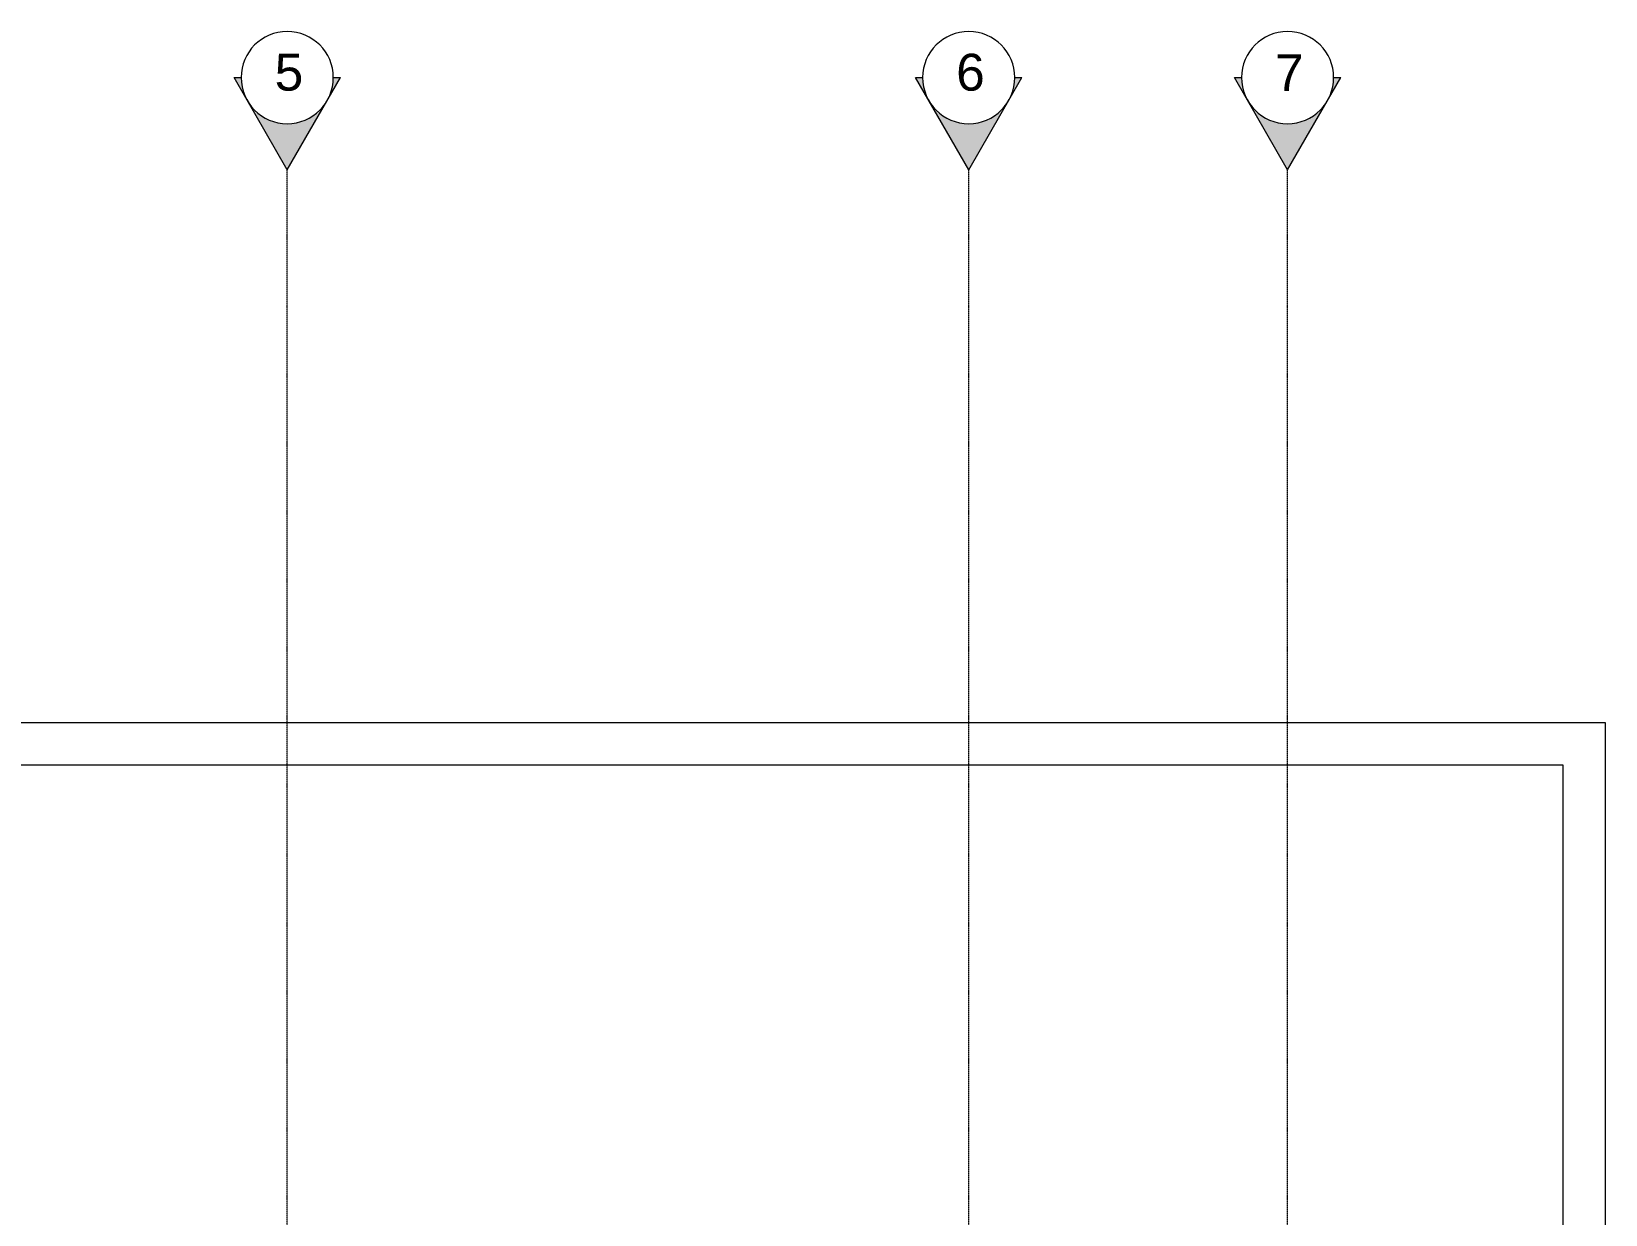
# Model space of a CAD drawing. Header units: millimetres. Extents: x -425671 to 598394, y -194194 to 343585.
# Drawn here: x 51499 to 60039, y 166755 to 173172 of the extents above; entities that cross this region are included whole.
import ezdxf

# ---------------------------------------------------------------- set-up
doc = ezdxf.new("R2010")
doc.units = ezdxf.units.MM
doc.linetypes.add('ACAD_ISO10W100', pattern=[18, 12, -3, 0, -3])
for name, color, linetype, lineweight in [('C TEXT', 30, 'Continuous', 13), ('Centre line', 30, 'Continuous', 9), ('Hidden', 250, 'Continuous', 5)]:
    doc.layers.add(name, color=color, linetype=linetype, lineweight=lineweight)
doc.styles.get("Standard").update_dxf_attribs({"font": 'arial.ttf'})

# ---------------------------------------------------------------- blocks, each defined once
blk = doc.blocks.new('CC')
at = {"layer": 'C TEXT', "linetype": 'Continuous', "ltscale": 500}
h = blk.add_hatch(color=253, dxfattribs=at)
h.dxf.hatch_style = 1
h.paths.add_polyline_path([(2471483780.8, 936792744.8), (2471483780.8, 936792783.5, -0.131652), (2471483655.8, 936792817)])
h.paths.add_polyline_path([(2471483780.8, 936793322.1), (2471483655.8, 936793250, -0.131652), (2471483780.8, 936793283.5)])
h = blk.add_hatch(color=253, dxfattribs=at)
h.dxf.hatch_style = 1
edge = h.paths.add_edge_path()
edge.add_arc((2471483780.8, 936793033.5), 250, 180, 240)
edge.add_line((2471483655.8, 936792817), (2471483280.8, 936793033.5))
edge.add_line((2471483280.8, 936793033.5), (2471483655.8, 936793250))
edge.add_arc((2471483780.8, 936793033.5), 250, 120, 180)
for points in [[(2471483280.8, 936793033.5), (2471483780.8, 936793322.1)], [(2471483780.8, 936793283.5), (2471483780.8, 936793322.1)], [(2471483280.8, 936793033.5), (2471483780.8, 936792744.8)], [(2471483780.8, 936792744.8), (2471483780.8, 936792783.5)]]:
    blk.add_lwpolyline(points, dxfattribs=at)
blk.add_circle((2471483780.8, 936793033.5), 250, dxfattribs=at)

msp = doc.modelspace()

# ---------------------------------------------------------------- linework, layer by layer
at = {"layer": 'Centre line', "linetype": 'ACAD_ISO10W100', "ltscale": 0.6}
for p, q in [((52886.511, 140421.619), (52886.538, 172421.619)), ((56584.023, 140421.619), (56584.05, 172421.619)), ((58314.015, 140421.619), (58314.042, 172421.619))]:
    msp.add_line(p, q, dxfattribs=at)
at = {"layer": 'Hidden'}
for points in [[(60039.03, 169421.619), (40039.03, 169421.619), (40039.03, 143421.619), (60039.03, 143421.619)], [(59809.03, 169191.619), (40269.03, 169191.619), (40269.03, 143651.619), (59809.03, 143651.619)]]:
    msp.add_lwpolyline(points, close=True, dxfattribs=at)

# ---------------------------------------------------------------- block references
at = {"layer": 'C TEXT', "linetype": 'Continuous', "xscale": -1, "rotation": 270}
for p in [(-936740146.936, -2471310859.179), (-936736449.424, -2471310859.179), (-936734719.432, -2471310859.179)]:
    msp.add_blockref('CC', p, dxfattribs=at)

# ---------------------------------------------------------------- texts
at = {"layer": 'C TEXT', "linetype": 'Continuous', "ltscale": 500, "char_height": 200, "attachment_point": 7}
for s, insert in [('5', (52818.365, 172847.949)), ('6', (56515.877, 172847.949)), ('7', (58245.869, 172847.949))]:
    msp.add_mtext_dynamic_manual_height_columns(s, width=187.8802, gutter_width=12.5, heights=[0], dxfattribs=dict(at, insert=insert))

doc.saveas('drawing.dxf')
